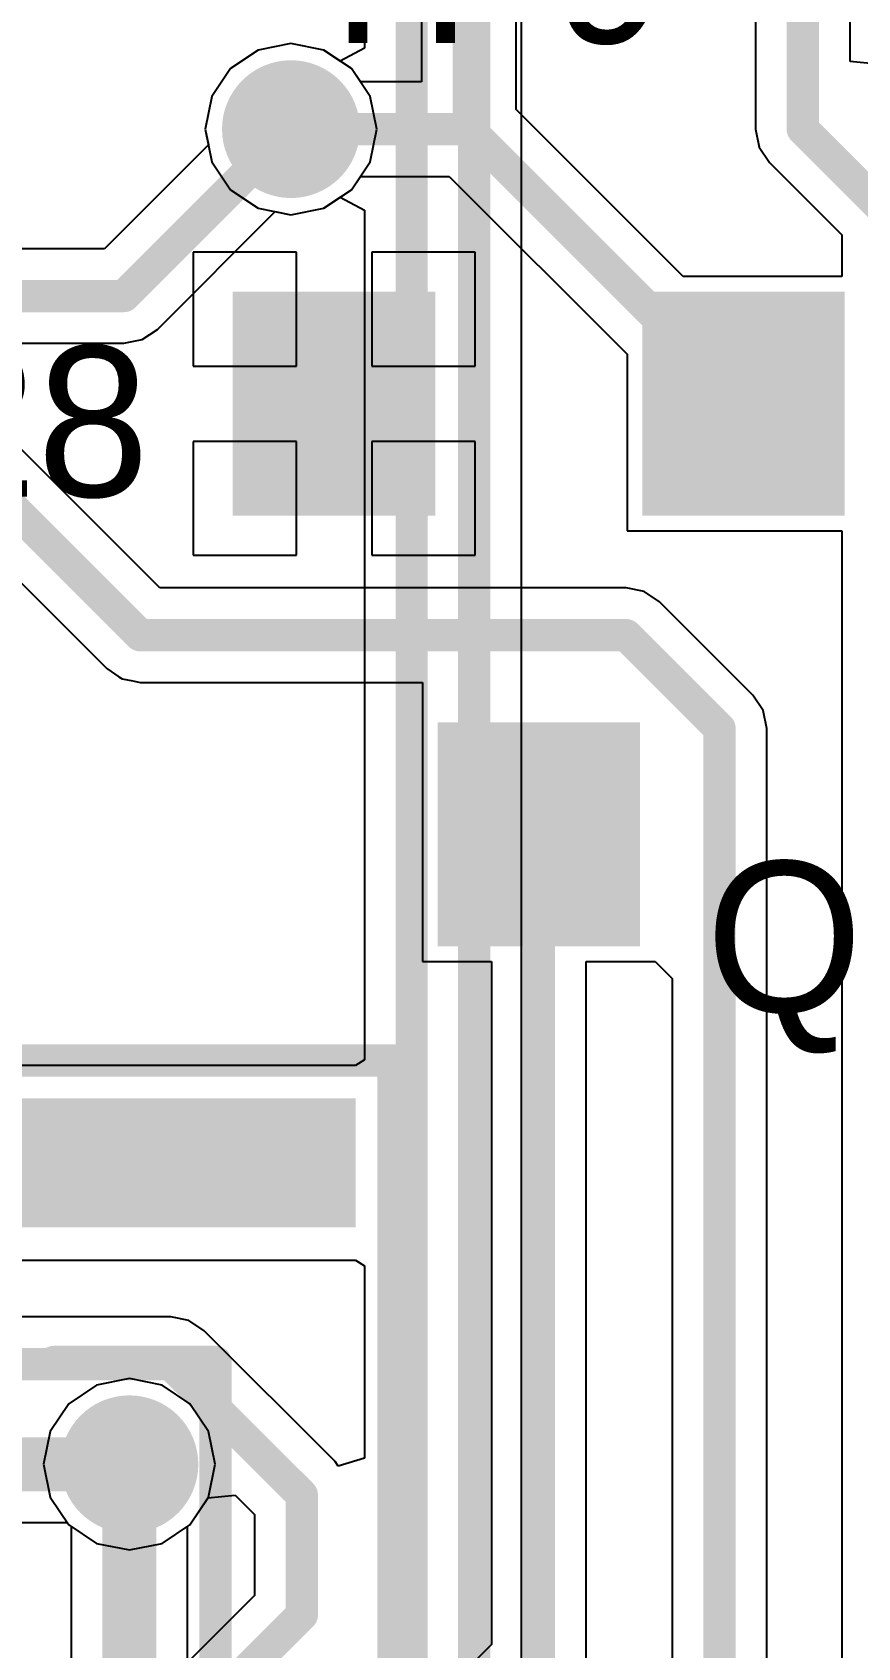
# Model space of a CAD drawing. Header units: millimetres. Extents: x 73 to 190, y 73 to 267.
# Drawn here: x 116.1 to 119.93, y 95.1 to 102.6 of the extents above; entities that cross this region are included whole.
import ezdxf

# ---------------------------------------------------------------- set-up
doc = ezdxf.new("R2010")
doc.units = ezdxf.units.MM
for name, color, linetype in [('BottomLayer', 5, 'Continuous'), ('BottomOverlay', 54, 'Continuous'), ('BottomSolder', 6, 'Continuous'), ('DrillDrawing', 1, 'Continuous'), ('MidLayer1', 16, 'Continuous'), ('MidLayer2', 76, 'Continuous'), ('MultiLayer', 9, 'Continuous'), ('TopLayer', 1, 'Continuous'), ('TopOverlay', 2, 'Continuous'), ('TopPaste', 8, 'Continuous'), ('TopSolder', 216, 'Continuous'), ('ViaHoleLayer', 16, 'Continuous')]:
    doc.layers.add(name, color=color, linetype=linetype)

msp = doc.modelspace()

# ---------------------------------------------------------------- linework, layer by layer
at = {"layer": 'BottomLayer'}
for p, q in [((118.36918922, 93.6847504), (118.36918922, 104.8751268)), ((117.64080358, 104.66418742), (117.64080358, 102.52603574)), ((117.29999908, 102.54763844), (117.14783022, 102.51736926)), ((117.45216794, 102.51736926), (117.29999908, 102.54763844)), ((117.14783022, 102.51736926), (117.01882616, 102.43117182)), ((117.5287972, 102.4661654), (117.45216794, 102.51736926)), ((117.64080358, 102.52603574), (117.5287972, 102.4661654)), ((117.01882616, 102.43117182), (116.93262872, 102.30216776)), ((116.93262872, 102.30216776), (116.90235954, 102.1499989)), ((116.90235954, 102.1499989), (116.9168985, 102.07690786)), ((116.9168985, 102.07690786), (116.4342096, 101.59421642)), ((117.45216794, 101.78262854), (117.5287972, 101.8338324)), ((117.5287972, 101.8338324), (117.64080358, 101.77396206)), ((116.68001048, 101.2200033), (117.22690804, 101.76689832)), ((117.22690804, 101.76689832), (117.29999908, 101.75235936)), ((117.29999908, 101.75235936), (117.45216794, 101.78262854)), ((117.64080358, 101.77396206), (117.64080358, 97.82881628)), ((116.4342096, 101.59421642), (115.90771078, 101.59421642)), ((116.60889556, 101.17248244), (116.68001048, 101.2200033)), ((115.60813556, 101.15579718), (116.52500698, 101.15579718)), ((116.52500698, 101.15579718), (116.60889556, 101.17248244)), ((117.64080358, 97.82881628), (117.59989688, 97.80148333999999)), ((117.59989688, 97.80148333999999), (114.99989954, 97.80148333999999)), ((114.99989954, 96.89841428), (117.59989688, 96.89841428)), ((117.59989688, 96.89841428), (117.64080358, 96.87108133999999)), ((117.64080358, 96.87108133999999), (117.64080358, 95.97813672)), ((116.742591, 96.63423395999999), (115.00485762, 96.63423395999999)), ((116.82647958, 96.6175487), (116.742591, 96.63423395999999)), ((116.8975945, 96.57002784), (116.82647958, 96.6175487)), ((117.50500502, 95.96261985999999), (116.8975945, 96.57002784)), ((117.5192722, 95.94126861999999), (117.50500502, 95.96261985999999)), ((117.64080358, 95.97813672), (117.5192722, 95.94126861999999)), ((116.83115572, 95.66885108), (116.91477252, 95.79399434)), ((116.91477252, 95.79399434), (117.04116292, 95.80644287999999)), ((117.04116292, 95.80644287999999), (117.13078936, 95.71681643999999)), ((114.6539998, 95.67978323999999), (116.26150484, 95.67978323999999)), ((116.26150484, 95.67978323999999), (116.26880988, 95.66885108)), ((116.26880988, 95.66885108), (116.39781394, 95.58265363999999)), ((116.70215166, 95.58265363999999), (116.83115572, 95.66885108)), ((117.13078936, 95.71681643999999), (117.13078936, 95.34079992)), ((116.39781394, 95.58265363999999), (116.5499828, 95.55238446)), ((116.5499828, 95.55238446), (116.70215166, 95.58265363999999)), ((117.13078936, 95.34079992), (115.86999686, 94.08000487999999))]:
    msp.add_line(p, q, dxfattribs=at)
for points, const_width in [([(118.1499796, 93.6847504), (118.1499796, 104.8751268)], 0.1499997), ([(117.8600132, 93.8048924), (117.8600132, 104.7549848)], 0.1499997), ([(116.52500698, 101.3750068), (117.29999908, 102.1499989)], 0.1499997), ([(114.5457196, 101.3750068), (116.52500698, 101.3750068)], 0.1499997), ([(114.9140577, 96.41502433999999), (116.742591, 96.41502433999999)], 0.1499997), ([(116.742591, 96.41502433999999), (117.34999898, 95.80761636)], 0.1499997), ([(113.469928, 95.94997319999999), (116.5499828, 95.94997319999999)], 0.2499995), ([(116.5499828, 95.94997319999999), (116.5499828, 95.950024)], 0.2499995), ([(117.34999898, 95.25), (117.34999898, 95.80761636)], 0.1499997), ([(116.02500036, 93.92500138), (117.34999898, 95.25)], 0.1499997)]:
    msp.add_lwpolyline(points, dxfattribs=dict(at, const_width=const_width))
for points, const_width in [([(117.1750006, 102.1499989, 1), (117.42499756, 102.1499989, 1)], 0.2499995), ([(117.26249852, 102.1499989, 1), (117.33749964, 102.1499989, 1)], 0.07499858), ([(116.48750642, 101.3750068, 1), (116.56250754, 101.3750068, 1)], 0.07499858), ([(116.48750642, 101.3750068, 1), (116.56250754, 101.3750068, 1)], 0.07499858), ([(116.70509044, 96.41502433999999, 1), (116.78009156, 96.41502433999999, 1)], 0.07499858), ([(116.70509044, 96.41502433999999, 1), (116.78009156, 96.41502433999999, 1)], 0.07499858), ([(116.42498432, 95.950024, 1), (116.67498128, 95.950024, 1)], 0.2499995), ([(116.48748356, 95.950024, 1), (116.61248204, 95.950024, 1)], 0.12499848), ([(116.48748356, 95.94997319999999, 1), (116.61248204, 95.94997319999999, 1)], 0.12499848), ([(116.48748356, 95.94997319999999, 1), (116.61248204, 95.94997319999999, 1)], 0.12499848), ([(117.31249842, 95.80761636, 1), (117.38749954, 95.80761636, 1)], 0.07499858), ([(117.31249842, 95.80761636, 1), (117.38749954, 95.80761636, 1)], 0.07499858), ([(117.31249842, 95.25, 1), (117.38749954, 95.25, 1)], 0.07499858), ([(117.31249842, 95.25, 1), (117.38749954, 95.25, 1)], 0.07499858)]:
    msp.add_lwpolyline(points, format="xyb", close=True, dxfattribs=dict(at, const_width=const_width))
msp.add_solid([(114.99989954, 97.64994947999999), (114.99989954, 97.04995068), (117.59989942, 97.64994947999999), (117.59989942, 97.04995068)], dxfattribs=at)
at = {"layer": 'BottomOverlay', "const_width": 0.1499997}
for points in [[(114.1500003, 97.82499865999999), (117.77500194, 97.82499865999999)], [(117.77500194, 82.57499868), (117.77500194, 97.82499865999999)]]:
    msp.add_lwpolyline(points, dxfattribs=at)
at = {"layer": 'BottomOverlay', "const_width": 0.07499858}
msp.add_lwpolyline([(117.73750138, 97.82499865999999, 1), (117.8125025, 97.82499865999999, 1)], format="xyb", close=True, dxfattribs=at)
msp.add_lwpolyline([(117.73750138, 97.82499865999999, 1), (117.8125025, 97.82499865999999, 1)], format="xyb", close=True, dxfattribs=at)
at = {"layer": 'BottomSolder', "const_width": 0.31999936}
for points in [[(117.1399994, 102.1499989, 1), (117.45999876, 102.1499989, 1)], [(116.38998312, 95.950024, 1), (116.70998248, 95.950024, 1)]]:
    msp.add_lwpolyline(points, format="xyb", close=True, dxfattribs=at)
at = {"layer": 'DrillDrawing', "const_width": 0.0999998}
for points in [[(117.24999918, 102.1499989, 1), (117.34999898, 102.1499989, 1)], [(116.4999829, 95.950024, 1), (116.5999827, 95.950024, 1)]]:
    msp.add_lwpolyline(points, format="xyb", close=True, dxfattribs=at)
at = {"layer": 'MidLayer1'}
for p, q in [((117.29999908, 102.54763844), (117.14783022, 102.51736926)), ((117.45216794, 102.51736926), (117.29999908, 102.54763844)), ((117.14783022, 102.51736926), (117.01882616, 102.43117182)), ((117.581172, 102.43117182), (117.45216794, 102.51736926)), ((117.01882616, 102.43117182), (116.93262872, 102.30216776)), ((117.66736944, 102.30216776), (117.581172, 102.43117182)), ((116.93262872, 102.30216776), (116.90235954, 102.1499989)), ((117.69763862, 102.1499989), (117.66736944, 102.30216776)), ((116.90235954, 102.1499989), (116.93262872, 101.99783004)), ((117.66736944, 101.99783004), (117.69763862, 102.1499989)), ((116.93262872, 101.99783004), (117.01882616, 101.86882598)), ((117.581172, 101.86882598), (117.66736944, 101.99783004)), ((117.01882616, 101.86882598), (117.14783022, 101.78262854)), ((117.45216794, 101.78262854), (117.581172, 101.86882598)), ((117.14783022, 101.78262854), (117.29999908, 101.75235936)), ((117.29999908, 101.75235936), (117.45216794, 101.78262854)), ((116.5499828, 96.34766354), (116.39781394, 96.31739436)), ((116.70215166, 96.31739436), (116.5499828, 96.34766354)), ((116.39781394, 96.31739436), (116.26880988, 96.23119691999999)), ((116.83115572, 96.23119691999999), (116.70215166, 96.31739436)), ((116.26880988, 96.23119691999999), (116.18261244, 96.10219285999999)), ((116.91735316, 96.10219285999999), (116.83115572, 96.23119691999999)), ((116.18261244, 96.10219285999999), (116.15234326, 95.950024)), ((116.94762234, 95.950024), (116.91735316, 96.10219285999999)), ((116.15234326, 95.950024), (116.18261244, 95.79785514)), ((116.91735316, 95.79785514), (116.94762234, 95.950024)), ((116.18261244, 95.79785514), (116.26880988, 95.66885108)), ((116.83115572, 95.66885108), (116.91735316, 95.79785514)), ((116.26880988, 95.66885108), (116.39781394, 95.58265363999999)), ((116.70215166, 95.58265363999999), (116.83115572, 95.66885108)), ((116.39781394, 95.58265363999999), (116.5499828, 95.55238446)), ((116.5499828, 95.55238446), (116.70215166, 95.58265363999999))]:
    msp.add_line(p, q, dxfattribs=at)
at = {"layer": 'MidLayer1', "const_width": 0.2499995}
for points in [[(117.1750006, 102.1499989, 1), (117.42499756, 102.1499989, 1)], [(116.42498432, 95.950024, 1), (116.67498128, 95.950024, 1)]]:
    msp.add_lwpolyline(points, format="xyb", close=True, dxfattribs=at)
at = {"layer": 'MidLayer2'}
for p, q in [((117.29999908, 102.54763844), (117.14783022, 102.51736926)), ((117.45216794, 102.51736926), (117.29999908, 102.54763844)), ((117.14783022, 102.51736926), (117.01882616, 102.43117182)), ((117.581172, 102.43117182), (117.45216794, 102.51736926)), ((117.01882616, 102.43117182), (116.93262872, 102.30216776)), ((117.66736944, 102.30216776), (117.581172, 102.43117182)), ((116.93262872, 102.30216776), (116.90235954, 102.1499989)), ((117.69763862, 102.1499989), (117.66736944, 102.30216776)), ((116.90235954, 102.1499989), (116.93262872, 101.99783004)), ((117.66736944, 101.99783004), (117.69763862, 102.1499989)), ((116.93262872, 101.99783004), (117.01882616, 101.86882598)), ((117.581172, 101.86882598), (117.66736944, 101.99783004)), ((117.01882616, 101.86882598), (117.14783022, 101.78262854)), ((117.45216794, 101.78262854), (117.581172, 101.86882598)), ((117.14783022, 101.78262854), (117.29999908, 101.75235936)), ((117.29999908, 101.75235936), (117.45216794, 101.78262854)), ((116.5499828, 96.34766354), (116.39781394, 96.31739436)), ((116.70215166, 96.31739436), (116.5499828, 96.34766354)), ((116.39781394, 96.31739436), (116.26880988, 96.23119691999999)), ((116.83115572, 96.23119691999999), (116.70215166, 96.31739436)), ((116.26880988, 96.23119691999999), (116.18261244, 96.10219285999999)), ((116.91735316, 96.10219285999999), (116.83115572, 96.23119691999999)), ((116.18261244, 96.10219285999999), (116.15234326, 95.950024)), ((116.94762234, 95.950024), (116.91735316, 96.10219285999999)), ((116.15234326, 95.950024), (116.18261244, 95.79785514)), ((116.91735316, 95.79785514), (116.94762234, 95.950024)), ((116.18261244, 95.79785514), (116.26880988, 95.66885108)), ((116.83115572, 95.66885108), (116.91735316, 95.79785514)), ((116.26880988, 95.66885108), (116.27979284, 95.66151302)), ((116.27979284, 95.66151302), (116.27979284, 93.97222506)), ((116.82017276, 95.66151302), (116.83115572, 95.66885108)), ((116.82017276, 89.42500022), (116.82017276, 95.66151302))]:
    msp.add_line(p, q, dxfattribs=at)
for points, const_width in [([(117.1750006, 102.1499989, 1), (117.42499756, 102.1499989, 1)], 0.2499995), ([(116.42498432, 95.950024, 1), (116.67498128, 95.950024, 1)], 0.2499995), ([(116.48748356, 95.950024, 1), (116.61248204, 95.950024, 1)], 0.12499848)]:
    msp.add_lwpolyline(points, format="xyb", close=True, dxfattribs=dict(at, const_width=const_width))
at = {"layer": 'MidLayer2', "const_width": 0.2499995}
msp.add_lwpolyline([(116.5499828, 89.42500022), (116.5499828, 95.950024)], dxfattribs=at)
at = {"layer": 'MultiLayer', "const_width": 0.2499995}
for points in [[(117.1750006, 102.1499989, 1), (117.42499756, 102.1499989, 1)], [(116.42498432, 95.950024, 1), (116.67498128, 95.950024, 1)]]:
    msp.add_lwpolyline(points, format="xyb", close=True, dxfattribs=at)
at = {"layer": 'TopLayer'}
for p, q in [((119.8942103, 102.46433914), (119.8942103, 114.62500062)), ((119.45579106, 114.5342007), (119.45579106, 102.1499989)), ((117.90579162, 103.51895222), (117.90579162, 102.36922122)), ((118.34421086, 102.24079374), (118.34421086, 103.51895222)), ((117.29999908, 102.54763844), (117.14783022, 102.51736926)), ((117.45216794, 102.51736926), (117.29999908, 102.54763844)), ((117.14783022, 102.51736926), (117.01882616, 102.43117182)), ((117.581172, 102.43117182), (117.45216794, 102.51736926)), ((117.01882616, 102.43117182), (116.93262872, 102.30216776)), ((117.62256638, 102.36922122), (117.581172, 102.43117182)), ((120.02059816, 102.4518906), (119.8942103, 102.46433914)), ((117.90579162, 102.36922122), (117.62256638, 102.36922122)), ((116.93262872, 102.30216776), (116.90235954, 102.1499989)), ((119.1199929, 101.46498122), (118.34421086, 102.24079374)), ((116.90235954, 102.1499989), (116.93262872, 101.99783004)), ((119.45579106, 102.1499989), (119.47247632, 102.06611032)), ((119.47247632, 102.06611032), (119.51999718, 101.9949954)), ((116.93262872, 101.99783004), (117.01882616, 101.86882598)), ((119.51999718, 101.9949954), (119.85579026, 101.65919978)), ((117.581172, 101.86882598), (117.62258162, 101.93080198)), ((117.62258162, 101.93080198), (118.03418354, 101.93080198)), ((118.03418354, 101.93080198), (118.85996548, 101.10498956)), ((117.01882616, 101.86882598), (117.14783022, 101.78262854)), ((117.45216794, 101.78262854), (117.581172, 101.86882598)), ((117.14783022, 101.78262854), (117.29999908, 101.75235936)), ((117.29999908, 101.75235936), (117.45216794, 101.78262854)), ((119.85579026, 101.65919978), (119.85579026, 101.46498122)), ((117.32499522, 101.5789815), (116.8459944, 101.5789815)), ((116.8459944, 101.5789815), (116.8459944, 101.04998078)), ((117.32499522, 101.04998078), (117.32499522, 101.5789815)), ((118.1539928, 101.5789815), (117.67499198, 101.5789815)), ((117.67499198, 101.5789815), (117.67499198, 101.04998078)), ((118.1539928, 101.04998078), (118.1539928, 101.5789815)), ((119.85579026, 101.46498122), (119.1199929, 101.46498122)), ((116.8459944, 101.04998078), (117.32499522, 101.04998078)), ((117.67499198, 101.04998078), (118.1539928, 101.04998078)), ((118.85996548, 101.10498956), (118.85996548, 100.28498358)), ((116.69081818, 100.01921322), (115.74420082, 100.96578486)), ((117.32499522, 100.69998402), (116.8459944, 100.69998402)), ((116.8459944, 100.69998402), (116.8459944, 100.1709833)), ((117.32499522, 100.1709833), (117.32499522, 100.69998402)), ((118.1539928, 100.69998402), (117.67499198, 100.69998402)), ((117.67499198, 100.69998402), (117.67499198, 100.1709833)), ((118.1539928, 100.1709833), (118.1539928, 100.69998402)), ((115.56645924, 100.52351498), (116.44501984, 99.64499502)), ((118.85996548, 100.28498358), (119.85579026, 100.28498358)), ((119.85579026, 100.28498358), (119.85579026, 93.41579996)), ((116.8459944, 100.1709833), (117.32499522, 100.1709833)), ((117.67499198, 100.1709833), (118.1539928, 100.1709833)), ((118.8554392, 100.01921322), (116.69081818, 100.01921322)), ((118.93932778, 100.00252796), (118.8554392, 100.01921322)), ((119.0104427, 99.95500709999999), (118.93932778, 100.00252796)), ((119.4434619, 99.52199044), (119.0104427, 99.95500709999999)), ((116.44501984, 99.64499502), (116.50179392, 99.60706012)), ((116.50179392, 99.60706012), (116.51613222, 99.59747924)), ((116.51613222, 99.59747924), (116.51613476, 99.59747924)), ((116.51613476, 99.59747924), (116.5161373, 99.5974767)), ((116.5161373, 99.5974767), (116.56665536, 99.587431)), ((116.56665536, 99.587431), (116.6000208, 99.58079398)), ((116.6000208, 99.58079398), (117.90995214, 99.58079398)), ((117.90995214, 99.58079398), (117.90995214, 99.46498267999999)), ((119.49098276, 99.45087298), (119.4434619, 99.52199044)), ((117.90995214, 99.46498267999999), (117.90995468, 99.46498267999999)), ((117.90995468, 99.46498267999999), (117.90995468, 98.28498757999999)), ((119.50766802, 99.36698439999999), (119.49098276, 99.45087298)), ((119.50766802, 93.5283372), (119.50766802, 99.36698439999999)), ((117.90995468, 98.28498757999999), (118.23074398, 98.28498757999999)), ((118.23074398, 98.28498757999999), (118.23074398, 95.11358675999999)), ((118.66916322, 95.02278684), (118.66916322, 98.28498757999999)), ((118.66916322, 98.28498757999999), (118.98994998, 98.28498757999999)), ((118.98994998, 98.28498757999999), (118.98994744, 98.28498757999999)), ((118.98994744, 98.28498757999999), (119.06924878, 98.20568623999999)), ((118.98994998, 98.28498757999999), (118.98994998, 98.28498757999999)), ((119.06924878, 98.20568623999999), (119.06924878, 93.61913711999999)), ((116.5499828, 96.34766354), (116.39781394, 96.31739436)), ((116.70215166, 96.31739436), (116.5499828, 96.34766354)), ((116.39781394, 96.31739436), (116.26880988, 96.23119691999999)), ((116.83115572, 96.23119691999999), (116.70215166, 96.31739436)), ((116.26880988, 96.23119691999999), (116.18261244, 96.10219285999999)), ((116.91735316, 96.10219285999999), (116.83115572, 96.23119691999999)), ((116.18261244, 96.10219285999999), (116.15234326, 95.950024)), ((116.94762234, 95.950024), (116.91735316, 96.10219285999999)), ((116.15234326, 95.950024), (116.18261244, 95.79785514)), ((116.91735316, 95.79785514), (116.94762234, 95.950024)), ((116.18261244, 95.79785514), (116.26880988, 95.66885108)), ((116.83115572, 95.66885108), (116.91735316, 95.79785514)), ((116.26880988, 95.66885108), (116.39781394, 95.58265363999999)), ((116.70215166, 95.58265363999999), (116.83115572, 95.66885108)), ((116.39781394, 95.58265363999999), (116.5499828, 95.55238446)), ((116.5499828, 95.55238446), (116.70215166, 95.58265363999999)), ((118.23074398, 95.11358675999999), (116.51660466, 93.39944743999999))]:
    msp.add_line(p, q, dxfattribs=at)
at = {"layer": 'TopLayer', "const_width": 0.1499997}
for points in [[(119.67500068, 102.1499989), (119.67500068, 114.62500062)], [(118.12500124, 102.15002684), (118.12500124, 104.1750012)], [(117.29999908, 102.1499989), (117.30001178, 102.1500116)], [(117.30001178, 102.1500116), (118.124986, 102.1500116)], [(118.124986, 102.1500116), (118.12500124, 102.15002684)], [(118.124986, 102.1500116), (119.3999644, 100.8749824)], [(119.67500068, 102.1499989), (120.07499988, 101.7499997)], [(115.5249912, 100.8749824), (116.6000208, 99.8000036)], [(116.6000208, 99.8000036), (118.8554392, 99.8000036)], [(118.8554392, 99.8000036), (119.2884584, 99.36698439999999)], [(119.2884584, 93.5283372), (119.2884584, 99.36698439999999)], [(118.4499536, 95.02278684), (118.4499536, 98.8749864)]]:
    msp.add_lwpolyline(points, dxfattribs=at)
at = {"layer": 'TopLayer'}
for points, const_width in [([(117.1750006, 102.1499989, 1), (117.42499756, 102.1499989, 1)], 0.2499995), ([(117.26249852, 102.1499989, 1), (117.33749964, 102.1499989, 1)], 0.07499858), ([(117.26251122, 102.1500116, 1), (117.33751234, 102.1500116, 1)], 0.07499858), ([(117.26251122, 102.1500116, 1), (117.33751234, 102.1500116, 1)], 0.07499858), ([(118.08748544, 102.1500116, 1), (118.16248656, 102.1500116, 1)], 0.07499858), ([(118.08748544, 102.1500116, 1), (118.16248656, 102.1500116, 1)], 0.07499858), ([(118.08748544, 102.1500116, 1), (118.16248656, 102.1500116, 1)], 0.07499858), ([(118.08750068, 102.15002684, 1), (118.1625018, 102.15002684, 1)], 0.07499858), ([(118.08750068, 102.15002684, 1), (118.1625018, 102.15002684, 1)], 0.07499858), ([(119.63750012, 102.1499989, 1), (119.71250124, 102.1499989, 1)], 0.07499858), ([(119.63750012, 102.1499989, 1), (119.71250124, 102.1499989, 1)], 0.07499858), ([(119.36246384, 100.8749824, 1), (119.43746496, 100.8749824, 1)], 0.07499858), ([(116.56252024, 99.8000036, 1), (116.63752136, 99.8000036, 1)], 0.07499858), ([(116.56252024, 99.8000036, 1), (116.63752136, 99.8000036, 1)], 0.07499858), ([(118.81793864, 99.8000036, 1), (118.89293976, 99.8000036, 1)], 0.07499858), ([(118.81793864, 99.8000036, 1), (118.89293976, 99.8000036, 1)], 0.07499858), ([(119.25095784, 99.36698439999999, 1), (119.32595896, 99.36698439999999, 1)], 0.07499858), ([(119.25095784, 99.36698439999999, 1), (119.32595896, 99.36698439999999, 1)], 0.07499858), ([(118.41245304, 98.8749864, 1), (118.48745416, 98.8749864, 1)], 0.07499858), ([(116.42498432, 95.950024, 1), (116.67498128, 95.950024, 1)], 0.2499995)]:
    msp.add_lwpolyline(points, format="xyb", close=True, dxfattribs=dict(at, const_width=const_width))
for points in [[(117.8999928, 101.3249815), (117.0999944, 101.3249815), (117.8999928, 100.4249833), (117.0999944, 100.4249833)], [(119.7999636, 101.3249815), (118.9999652, 101.3249815), (119.7999636, 100.4249833), (118.9999652, 100.4249833)], [(118.8499528, 99.3249855), (118.0499544, 99.3249855), (118.8499528, 98.4249873), (118.0499544, 98.4249873)]]:
    msp.add_solid(points, dxfattribs=at)
at = {"layer": 'TopOverlay', "const_width": 0.1499997}
for points in [[(116.2000216, 96.425004), (116.949982, 96.425004)], [(116.949982, 84.425028), (116.949982, 96.425004)]]:
    msp.add_lwpolyline(points, dxfattribs=at)
at = {"layer": 'TopOverlay', "const_width": 0.07499858}
for points in [[(116.16252104, 96.425004, 1), (116.23752216, 96.425004, 1)], [(116.91248144, 96.425004, 1), (116.98748256, 96.425004, 1)], [(116.91248144, 96.425004, 1), (116.98748256, 96.425004, 1)]]:
    msp.add_lwpolyline(points, format="xyb", close=True, dxfattribs=at)
at = {"layer": 'TopPaste'}
for points in [[(117.799993, 101.2249817), (117.1999942, 101.2249817), (117.799993, 100.5249831), (117.1999942, 100.5249831)], [(119.6999638, 101.2249817), (119.099965, 101.2249817), (119.6999638, 100.5249831), (119.099965, 100.5249831)], [(118.749953, 99.22498569999999), (118.1499542, 99.22498569999999), (118.749953, 98.52498709999999), (118.1499542, 98.52498709999999)]]:
    msp.add_solid(points, dxfattribs=at)
at = {"layer": 'TopSolder', "const_width": 0.31999936}
for points in [[(117.1399994, 102.1499989, 1), (117.45999876, 102.1499989, 1)], [(116.38998312, 95.950024, 1), (116.70998248, 95.950024, 1)]]:
    msp.add_lwpolyline(points, format="xyb", close=True, dxfattribs=at)
at = {"layer": 'TopSolder'}
for points in [[(117.96999266, 101.39498136), (117.02999454, 101.39498136), (117.96999266, 100.35498344), (117.02999454, 100.35498344)], [(119.86996346, 101.39498136), (118.92996534, 101.39498136), (119.86996346, 100.35498344), (118.92996534, 100.35498344)], [(118.91995266, 99.39498535999999), (117.97995454, 99.39498535999999), (118.91995266, 98.35498743999999), (117.97995454, 98.35498743999999)]]:
    msp.add_solid(points, dxfattribs=at)
at = {"layer": 'ViaHoleLayer', "const_width": 0.0999998}
for points in [[(117.24999918, 102.1499989, 1), (117.34999898, 102.1499989, 1)], [(116.4999829, 95.950024, 1), (116.5999827, 95.950024, 1)]]:
    msp.add_lwpolyline(points, format="xyb", close=True, dxfattribs=at)

# ---------------------------------------------------------------- texts
at = {"layer": 'TopOverlay'}
msp.add_text('TP9', height=0.7000011399999999, dxfattribs=at).set_placement((117.3250003, 102.55000318))
for s, p in [('C28', (114.92500002, 100.44335258)), ('Q1', (119.22499904, 98.04999948))]:
    msp.add_text(s, height=0.7000011399999999, rotation=360, dxfattribs=at).set_placement(p)

doc.saveas('drawing.dxf')
